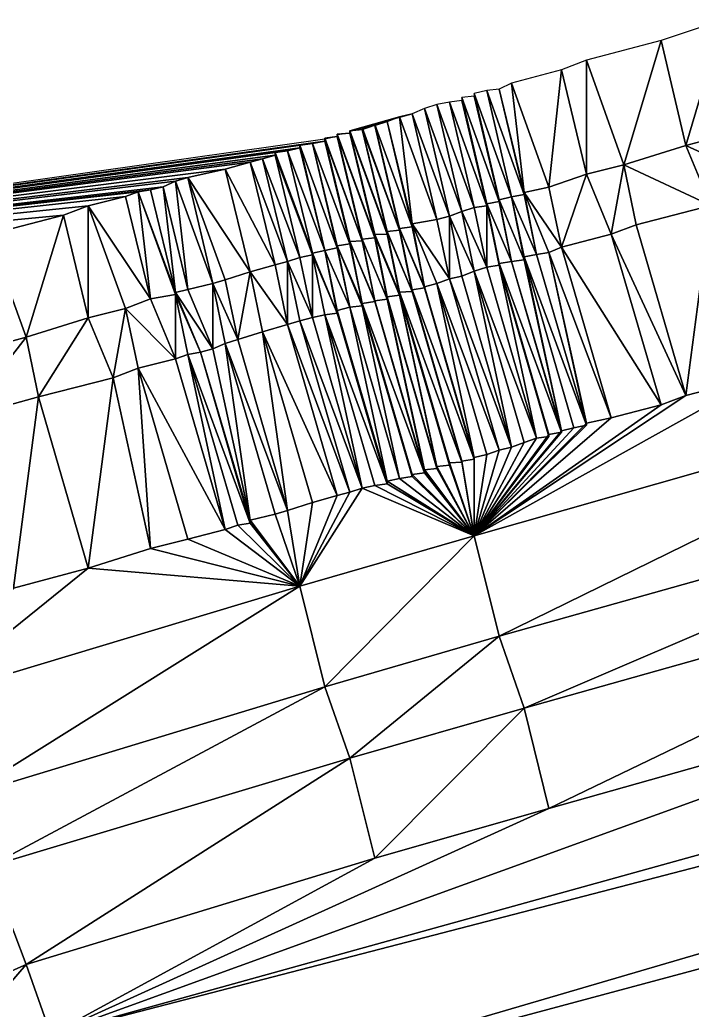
# Model space of a CAD drawing. Header units: inches. Extents: x -773 to -296, y 669 to 1001.
# Drawn here: x -615.5 to -561.5, y 863.7 to 943.2 of the extents above; entities that cross this region are included whole.
import ezdxf

# ---------------------------------------------------------------- set-up
doc = ezdxf.new("R2010")
doc.units = ezdxf.units.IN
doc.header["$MEASUREMENT"] = 0

msp = doc.modelspace()

# ---------------------------------------------------------------- linework, layer by layer
at = {"color": 72, "true_color": 0x52e210}
for points in [[(-562, 933.15625, 370), (-559, 943.25, 376.20703), (-564, 941.59375, 376.16901), (-562, 933.15625, 370)], [(-562, 933.15625, 370), (-556, 934.75, 370), (-559, 943.25, 376.20703), (-562, 933.15625, 370)], [(-567, 931.59375, 370), (-564, 941.59375, 376.16901), (-570, 940, 376.13501), (-567, 931.59375, 370)], [(-567, 931.59375, 370), (-562, 933.15625, 370), (-564, 941.59375, 376.16901), (-567, 931.59375, 370)], [(-570, 930.84375, 370), (-570, 940, 376.13501), (-572, 939.21875, 376.11804), (-570, 930.84375, 370)], [(-567, 931.59375, 370), (-570, 940, 376.13501), (-570, 930.84375, 370), (-567, 931.59375, 370)], [(-573, 929.8125, 370), (-572, 939.21875, 376.11804), (-576, 938.15625, 376.09698), (-573, 929.8125, 370)], [(-570, 930.84375, 370), (-572, 939.21875, 376.11804), (-573, 929.8125, 370), (-570, 930.84375, 370)], [(-575, 929.375, 370), (-576, 938.15625, 376.09698), (-577, 937.6875, 376.08704), (-575, 929.375, 370)], [(-573, 929.8125, 370), (-576, 938.15625, 376.09698), (-575, 929.375, 370), (-573, 929.8125, 370)], [(-579, 937.125, 376.078), (-580, 937, 376.07599), (-577, 928.65625, 370), (-579, 937.125, 376.078)], [(-578, 937.5625, 376.08496), (-579, 937.34375, 376.08099), (-576, 929.03125, 370), (-578, 937.5625, 376.08496)], [(-576, 929.03125, 370), (-579, 937.34375, 376.08099), (-577, 928.78125, 370), (-576, 929.03125, 370)], [(-579, 937.34375, 376.08099), (-579, 937.125, 376.078), (-577, 928.78125, 370), (-579, 937.34375, 376.08099)], [(-577, 928.78125, 370), (-579, 937.125, 376.078), (-577, 928.65625, 370), (-577, 928.78125, 370)], [(-577, 937.6875, 376.08704), (-578, 937.5625, 376.08496), (-575, 929.21875, 370), (-577, 937.6875, 376.08704)], [(-575, 929.21875, 370), (-578, 937.5625, 376.08496), (-576, 929.03125, 370), (-575, 929.21875, 370)], [(-575, 929.375, 370), (-577, 937.6875, 376.08704), (-575, 929.21875, 370), (-575, 929.375, 370)], [(-583, 936.125, 376.04504), (-580, 927.84375, 370), (-582, 936.4375, 376.06), (-583, 936.125, 376.04504)], [(-581, 936.625, 376.06702), (-582, 936.4375, 376.06), (-579, 928.1875, 370), (-581, 936.625, 376.06702)], [(-579, 928.1875, 370), (-582, 936.4375, 376.06), (-580, 927.84375, 370), (-579, 928.1875, 370)], [(-581, 936.625, 376.06702), (-578, 928.3125, 370), (-580, 936.78125, 376.07202), (-581, 936.625, 376.06702)], [(-579, 928.1875, 370), (-578, 928.3125, 370), (-581, 936.625, 376.06702), (-579, 928.1875, 370)], [(-577, 928.65625, 370), (-580, 937, 376.07599), (-578, 928.46875, 370), (-577, 928.65625, 370)], [(-580, 937, 376.07599), (-580, 936.78125, 376.07202), (-578, 928.46875, 370), (-580, 937, 376.07599)], [(-578, 928.46875, 370), (-580, 936.78125, 376.07202), (-578, 928.3125, 370), (-578, 928.46875, 370)], [(-589, 934.28125, 376), (-589, 934.34375, 376), (-584, 935.6875, 376.02698), (-589, 934.28125, 376)], [(-584, 935.6875, 376.02698), (-589, 934.34375, 376), (-585, 935.46875, 376.01801), (-584, 935.6875, 376.02698)], [(-585, 935.46875, 376.01801), (-582, 927.21875, 370), (-584, 935.6875, 376.02698), (-585, 935.46875, 376.01801)], [(-583, 936.125, 376.04504), (-584, 935.6875, 376.02698), (-581, 927.46875, 370), (-583, 936.125, 376.04504)], [(-581, 927.46875, 370), (-584, 935.6875, 376.02698), (-582, 927.21875, 370), (-581, 927.46875, 370)], [(-581, 927.46875, 370), (-580, 927.84375, 370), (-583, 936.125, 376.04504), (-581, 927.46875, 370)], [(-589, 934.34375, 376), (-588, 934.4375, 376), (-585, 935.46875, 376.01801), (-589, 934.34375, 376)], [(-586, 935.09375, 376.005), (-585, 935.46875, 376.01801), (-588, 934.59375, 376), (-586, 935.09375, 376.005)], [(-588, 934.59375, 376), (-585, 935.46875, 376.01801), (-588, 934.46875, 376), (-588, 934.59375, 376)], [(-588, 934.46875, 376), (-585, 935.46875, 376.01801), (-588, 934.4375, 376), (-588, 934.46875, 376)], [(-586, 935.09375, 376.005), (-588, 934.59375, 376), (-587, 934.75, 376), (-586, 935.09375, 376.005)], [(-587, 934.75, 376), (-588, 934.59375, 376), (-585, 926.34375, 370), (-587, 934.75, 376)], [(-587, 934.84375, 376.00098), (-584, 926.625, 370), (-586, 935.09375, 376.005), (-587, 934.84375, 376.00098)], [(-586, 935.09375, 376.005), (-587, 934.75, 376), (-587, 934.84375, 376.00098), (-586, 935.09375, 376.005)], [(-585, 926.5, 370), (-584, 926.625, 370), (-587, 934.84375, 376.00098), (-585, 926.5, 370)], [(-587, 934.84375, 376.00098), (-587, 934.75, 376), (-585, 926.5, 370), (-587, 934.84375, 376.00098)], [(-585, 926.5, 370), (-587, 934.75, 376), (-585, 926.34375, 370), (-585, 926.5, 370)], [(-584, 926.875, 370), (-585, 935.46875, 376.01801), (-586, 935.09375, 376.005), (-584, 926.875, 370)], [(-584, 926.875, 370), (-586, 935.09375, 376.005), (-584, 926.625, 370), (-584, 926.875, 370)], [(-584, 926.875, 370), (-582, 927.21875, 370), (-585, 935.46875, 376.01801), (-584, 926.875, 370)], [(-562, 933.15625, 370), (-555, 929.9375, 370), (-556, 934.75, 370), (-562, 933.15625, 370)], [(-589, 934.15625, 376), (-590, 934, 376), (-590, 934.0625, 376), (-589, 934.15625, 376)], [(-590, 934.0625, 376), (-587, 925.8125, 370), (-589, 934.15625, 376), (-590, 934.0625, 376)], [(-590, 934.0625, 376), (-590, 934, 376), (-587, 925.8125, 370), (-590, 934.0625, 376)], [(-590, 933.875, 376), (-588, 925.625, 370), (-590, 934, 376), (-590, 933.875, 376)], [(-587, 925.8125, 370), (-590, 934, 376), (-587, 925.75, 370), (-587, 925.8125, 370)], [(-588, 925.625, 370), (-587, 925.75, 370), (-590, 934, 376), (-588, 925.625, 370)], [(-586, 926.125, 370), (-588, 934.4375, 376), (-589, 934.34375, 376), (-586, 926.125, 370)], [(-586, 926.125, 370), (-589, 934.34375, 376), (-586, 926.03125, 370), (-586, 926.125, 370)], [(-586, 926.03125, 370), (-589, 934.34375, 376), (-589, 934.28125, 376), (-586, 926.03125, 370)], [(-586, 926.03125, 370), (-589, 934.28125, 376), (-589, 934.25, 376), (-586, 926.03125, 370)], [(-589, 934.25, 376), (-589, 934.28125, 376), (-589, 934.15625, 376), (-589, 934.25, 376)], [(-589, 934.25, 376), (-589, 934.15625, 376), (-587, 925.90625, 370), (-589, 934.25, 376)], [(-587, 926, 370), (-586, 926.03125, 370), (-589, 934.25, 376), (-587, 926, 370)], [(-587, 926, 370), (-589, 934.25, 376), (-587, 925.90625, 370), (-587, 926, 370)], [(-587, 925.90625, 370), (-589, 934.15625, 376), (-587, 925.8125, 370), (-587, 925.90625, 370)], [(-585, 926.34375, 370), (-588, 934.59375, 376), (-588, 934.46875, 376), (-585, 926.34375, 370)], [(-586, 926.25, 370), (-585, 926.34375, 370), (-588, 934.46875, 376), (-586, 926.25, 370)], [(-588, 934.4375, 376), (-586, 926.25, 370), (-588, 934.46875, 376), (-588, 934.4375, 376)], [(-586, 926.1875, 370), (-586, 926.25, 370), (-588, 934.4375, 376), (-586, 926.1875, 370)], [(-586, 926.1875, 370), (-588, 934.4375, 376), (-586, 926.125, 370), (-586, 926.1875, 370)], [(-591, 933.65625, 376), (-679, 921.1875, 375.90198), (-591, 933.5, 376), (-591, 933.65625, 376)], [(-592, 933.3125, 376), (-591, 933.5, 376), (-679, 921.1875, 375.90198), (-592, 933.3125, 376)], [(-592, 933.3125, 376), (-679, 921.1875, 375.90198), (-593, 933.1875, 376), (-592, 933.3125, 376)], [(-593, 933.1875, 376), (-679, 921.1875, 375.90198), (-593, 932.96875, 376), (-593, 933.1875, 376)], [(-353, 929.1875, 330), (-353, 933.875, 340), (-613, 861.75, 340), (-353, 929.1875, 330)], [(-353, 933.875, 340), (-528, 892.59375, 340), (-613, 861.75, 340), (-353, 933.875, 340)], [(-593, 933.1875, 376), (-590, 924.9375, 370), (-592, 933.3125, 376), (-593, 933.1875, 376)], [(-591, 924.71875, 370), (-590, 924.9375, 370), (-593, 933.1875, 376), (-591, 924.71875, 370)], [(-591, 924.71875, 370), (-593, 933.1875, 376), (-593, 932.96875, 376), (-591, 924.71875, 370)], [(-589, 925.25, 370), (-591, 933.5, 376), (-592, 933.3125, 376), (-589, 925.25, 370)], [(-592, 933.3125, 376), (-590, 925.09375, 370), (-589, 925.25, 370), (-592, 933.3125, 376)], [(-590, 924.9375, 370), (-590, 925.09375, 370), (-592, 933.3125, 376), (-590, 924.9375, 370)], [(-591, 933.65625, 376), (-591, 933.75, 376), (-590, 933.875, 376), (-591, 933.65625, 376)], [(-590, 933.875, 376), (-591, 933.75, 376), (-588, 925.5, 370), (-590, 933.875, 376)], [(-591, 933.65625, 376), (-588, 925.5, 370), (-591, 933.75, 376), (-591, 933.65625, 376)], [(-591, 933.5, 376), (-589, 925.25, 370), (-591, 933.65625, 376), (-591, 933.5, 376)], [(-591, 933.65625, 376), (-589, 925.25, 370), (-589, 925.4375, 370), (-591, 933.65625, 376)], [(-591, 933.65625, 376), (-589, 925.4375, 370), (-588, 925.5, 370), (-591, 933.65625, 376)], [(-588, 925.5, 370), (-588, 925.625, 370), (-590, 933.875, 376), (-588, 925.5, 370)], [(-560, 928.34375, 370), (-562, 933.15625, 370), (-567, 931.59375, 370), (-560, 928.34375, 370)], [(-562, 933.15625, 370), (-560, 928.34375, 370), (-555, 929.9375, 370), (-562, 933.15625, 370)], [(-593, 932.96875, 376), (-679, 921.1875, 375.90198), (-594, 932.71875, 376), (-593, 932.96875, 376)], [(-594, 932.71875, 376), (-679, 921.1875, 375.90198), (-595, 932.59375, 376), (-594, 932.71875, 376)], [(-595, 932.375, 376), (-595, 932.59375, 376), (-679, 921.1875, 375.90198), (-595, 932.375, 376)], [(-679, 921.1875, 375.90198), (-596, 932.09375, 376), (-595, 932.375, 376), (-679, 921.1875, 375.90198)], [(-596, 932.09375, 376), (-593, 924.15625, 370), (-595, 932.375, 376), (-596, 932.09375, 376)], [(-594, 932.71875, 376), (-595, 932.59375, 376), (-592, 924.5, 370), (-594, 932.71875, 376)], [(-592, 924.5, 370), (-595, 932.59375, 376), (-592, 924.375, 370), (-592, 924.5, 370)], [(-592, 924.375, 370), (-595, 932.59375, 376), (-595, 932.375, 376), (-592, 924.375, 370)], [(-595, 932.375, 376), (-593, 924.15625, 370), (-592, 924.375, 370), (-595, 932.375, 376)], [(-593, 932.96875, 376), (-594, 932.71875, 376), (-591, 924.71875, 370), (-593, 932.96875, 376)], [(-591, 924.71875, 370), (-594, 932.71875, 376), (-592, 924.5, 370), (-591, 924.71875, 370)], [(-679, 921.1875, 375.90198), (-597, 931.8125, 376), (-596, 932.09375, 376), (-679, 921.1875, 375.90198)], [(-599, 931.25, 376), (-597, 931.8125, 376), (-679, 921.1875, 375.90198), (-599, 931.25, 376)], [(-599, 931.25, 376), (-595, 923.5625, 370), (-597, 931.8125, 376), (-599, 931.25, 376)], [(-597, 931.8125, 376), (-594, 923.84375, 370), (-596, 932.09375, 376), (-597, 931.8125, 376)], [(-597, 931.8125, 376), (-595, 923.5625, 370), (-594, 923.84375, 370), (-597, 931.8125, 376)], [(-596, 932.09375, 376), (-594, 923.84375, 370), (-593, 924.15625, 370), (-596, 932.09375, 376)], [(-570, 930.84375, 370), (-568, 926.03125, 370), (-567, 931.59375, 370), (-570, 930.84375, 370)], [(-566, 926.78125, 370), (-567, 931.59375, 370), (-568, 926.03125, 370), (-566, 926.78125, 370)], [(-560, 928.34375, 370), (-567, 931.59375, 370), (-566, 926.78125, 370), (-560, 928.34375, 370)], [(-602, 930.59375, 376), (-599, 931.25, 376), (-679, 921.1875, 375.90198), (-602, 930.59375, 376)], [(-597, 923, 370), (-599, 931.25, 376), (-602, 930.59375, 376), (-597, 923, 370)], [(-597, 923, 370), (-595, 923.5625, 370), (-599, 931.25, 376), (-597, 923, 370)], [(-573, 929.8125, 370), (-572, 925, 370), (-570, 930.84375, 370), (-573, 929.8125, 370)], [(-572, 925, 370), (-568, 926.03125, 370), (-570, 930.84375, 370), (-572, 925, 370)], [(-602, 930.59375, 376), (-679, 921.1875, 375.90198), (-603, 930.28125, 376), (-602, 930.59375, 376)], [(-603, 930.28125, 376), (-679, 921.1875, 375.90198), (-604, 929.84375, 376), (-603, 930.28125, 376)], [(-603, 930.28125, 376), (-604, 929.84375, 376), (-602, 921.59375, 370), (-603, 930.28125, 376)], [(-600, 922.0625, 370), (-602, 930.59375, 376), (-603, 930.28125, 376), (-600, 922.0625, 370)], [(-602, 921.59375, 370), (-600, 922.0625, 370), (-603, 930.28125, 376), (-602, 921.59375, 370)], [(-599, 922.375, 370), (-597, 923, 370), (-602, 930.59375, 376), (-599, 922.375, 370)], [(-599, 922.375, 370), (-602, 930.59375, 376), (-600, 922.0625, 370), (-599, 922.375, 370)], [(-604, 929.84375, 376), (-679, 921.1875, 375.90198), (-605, 929.59375, 376), (-604, 929.84375, 376)], [(-605, 929.59375, 376), (-679, 921.1875, 375.90198), (-606, 929.4375, 376), (-605, 929.59375, 376)], [(-607, 929.0625, 376), (-606, 929.4375, 376), (-679, 921.1875, 375.90198), (-607, 929.0625, 376)], [(-610, 853.84375, 330), (-353, 929.1875, 330), (-613, 861.75, 340), (-610, 853.84375, 330)], [(-610, 853.84375, 330), (-352, 923.09375, 330), (-353, 929.1875, 330), (-610, 853.84375, 330)], [(-605, 920.84375, 370), (-606, 929.4375, 376), (-607, 929.0625, 376), (-605, 920.84375, 370)], [(-605, 929.59375, 376), (-606, 929.4375, 376), (-603, 921.34375, 370), (-605, 929.59375, 376)], [(-603, 921.34375, 370), (-606, 929.4375, 376), (-603, 921.1875, 370), (-603, 921.34375, 370)], [(-603, 921.1875, 370), (-606, 929.4375, 376), (-605, 920.84375, 370), (-603, 921.1875, 370)], [(-605, 929.59375, 376), (-603, 921.34375, 370), (-604, 929.84375, 376), (-605, 929.59375, 376)], [(-602, 921.59375, 370), (-604, 929.84375, 376), (-603, 921.34375, 370), (-602, 921.59375, 370)], [(-575, 929.21875, 370), (-576, 929.03125, 370), (-574, 924.40625, 370), (-575, 929.21875, 370)], [(-575, 929.375, 370), (-572, 925, 370), (-573, 929.8125, 370), (-575, 929.375, 370)], [(-574, 924.40625, 370), (-573, 924.5625, 370), (-575, 929.375, 370), (-574, 924.40625, 370)], [(-574, 924.40625, 370), (-575, 929.375, 370), (-575, 929.21875, 370), (-574, 924.40625, 370)], [(-575, 929.375, 370), (-573, 924.5625, 370), (-572, 925, 370), (-575, 929.375, 370)], [(-610, 928.3125, 376), (-607, 929.0625, 376), (-679, 921.1875, 375.90198), (-610, 928.3125, 376)], [(-610, 928.3125, 376), (-679, 921.1875, 375.90198), (-612, 927.5625, 376), (-610, 928.3125, 376)], [(-610, 928.3125, 376), (-612, 927.5625, 376), (-610, 919.3125, 370), (-610, 928.3125, 376)], [(-605, 920.84375, 370), (-607, 929.0625, 376), (-610, 928.3125, 376), (-605, 920.84375, 370)], [(-605, 920.84375, 370), (-610, 928.3125, 376), (-607, 920.0625, 370), (-605, 920.84375, 370)], [(-607, 920.0625, 370), (-610, 928.3125, 376), (-610, 919.3125, 370), (-607, 920.0625, 370)], [(-579, 928.1875, 370), (-578, 923.375, 370), (-578, 928.3125, 370), (-579, 928.1875, 370)], [(-577, 928.65625, 370), (-578, 928.46875, 370), (-576, 923.84375, 370), (-577, 928.65625, 370)], [(-578, 928.3125, 370), (-577, 923.53125, 370), (-578, 928.46875, 370), (-578, 928.3125, 370)], [(-576, 923.84375, 370), (-578, 928.46875, 370), (-577, 923.6875, 370), (-576, 923.84375, 370)], [(-577, 923.53125, 370), (-577, 923.6875, 370), (-578, 928.46875, 370), (-577, 923.53125, 370)], [(-578, 923.375, 370), (-577, 923.53125, 370), (-578, 928.3125, 370), (-578, 923.375, 370)], [(-576, 929.03125, 370), (-577, 928.78125, 370), (-575, 923.96875, 370), (-576, 929.03125, 370)], [(-575, 923.96875, 370), (-577, 928.78125, 370), (-576, 923.84375, 370), (-575, 923.96875, 370)], [(-577, 928.65625, 370), (-576, 923.84375, 370), (-577, 928.78125, 370), (-577, 928.65625, 370)], [(-574, 924.40625, 370), (-576, 929.03125, 370), (-575, 924.21875, 370), (-574, 924.40625, 370)], [(-576, 929.03125, 370), (-575, 923.96875, 370), (-575, 924.21875, 370), (-576, 929.03125, 370)], [(-566, 926.78125, 370), (-562, 913.0625, 360), (-560, 928.34375, 370), (-566, 926.78125, 370)], [(-556, 914.625, 360), (-560, 928.34375, 370), (-562, 913.0625, 360), (-556, 914.625, 360)], [(-612, 927.5625, 376), (-679, 921.1875, 375.90198), (-618, 926, 376), (-612, 927.5625, 376)], [(-612, 927.5625, 376), (-618, 926, 376), (-615, 917.75, 370), (-612, 927.5625, 376)], [(-610, 919.3125, 370), (-612, 927.5625, 376), (-615, 917.75, 370), (-610, 919.3125, 370)], [(-581, 927.46875, 370), (-579, 923.0625, 370), (-580, 927.84375, 370), (-581, 927.46875, 370)], [(-580, 927.84375, 370), (-578, 923.375, 370), (-579, 928.1875, 370), (-580, 927.84375, 370)], [(-580, 927.84375, 370), (-579, 923.0625, 370), (-578, 923.375, 370), (-580, 927.84375, 370)], [(-584, 926.875, 370), (-581, 922.4375, 370), (-582, 927.21875, 370), (-584, 926.875, 370)], [(-582, 922.0625, 370), (-581, 922.4375, 370), (-584, 926.875, 370), (-582, 922.0625, 370)], [(-582, 922.0625, 370), (-584, 926.875, 370), (-583, 921.8125, 370), (-582, 922.0625, 370)], [(-583, 921.8125, 370), (-584, 926.875, 370), (-584, 926.625, 370), (-583, 921.8125, 370)], [(-581, 927.46875, 370), (-582, 927.21875, 370), (-581, 922.4375, 370), (-581, 927.46875, 370)], [(-581, 922.4375, 370), (-580, 922.65625, 370), (-581, 927.46875, 370), (-581, 922.4375, 370)], [(-581, 927.46875, 370), (-580, 922.65625, 370), (-579, 923.0625, 370), (-581, 927.46875, 370)], [(-566, 926.78125, 370), (-568, 926.03125, 370), (-562, 913.0625, 360), (-566, 926.78125, 370)], [(-615, 917.75, 370), (-618, 926, 376), (-621, 916.09375, 370), (-615, 917.75, 370)], [(-585, 921.25, 370), (-586, 926.03125, 370), (-587, 926, 370), (-585, 921.25, 370)], [(-585, 921.25, 370), (-587, 926, 370), (-585, 921.1875, 370), (-585, 921.25, 370)], [(-585, 921.1875, 370), (-587, 926, 370), (-585, 921.125, 370), (-585, 921.1875, 370)], [(-587, 926, 370), (-587, 925.90625, 370), (-585, 921.125, 370), (-587, 926, 370)], [(-584, 921.4375, 370), (-585, 926.34375, 370), (-586, 926.25, 370), (-584, 921.4375, 370)], [(-586, 926.25, 370), (-586, 926.1875, 370), (-584, 921.4375, 370), (-586, 926.25, 370)], [(-584, 921.4375, 370), (-586, 926.1875, 370), (-585, 921.375, 370), (-584, 921.4375, 370)], [(-585, 921.375, 370), (-586, 926.1875, 370), (-585, 921.3125, 370), (-585, 921.375, 370)], [(-585, 921.3125, 370), (-586, 926.1875, 370), (-586, 926.125, 370), (-585, 921.3125, 370)], [(-585, 921.3125, 370), (-586, 926.125, 370), (-585, 921.25, 370), (-585, 921.3125, 370)], [(-585, 921.25, 370), (-586, 926.125, 370), (-586, 926.03125, 370), (-585, 921.25, 370)], [(-583, 921.8125, 370), (-584, 926.625, 370), (-585, 926.5, 370), (-583, 921.8125, 370)], [(-583, 921.8125, 370), (-585, 926.5, 370), (-583, 921.71875, 370), (-583, 921.8125, 370)], [(-583, 921.71875, 370), (-585, 926.5, 370), (-584, 921.5625, 370), (-583, 921.71875, 370)], [(-585, 926.5, 370), (-585, 926.34375, 370), (-584, 921.5625, 370), (-585, 926.5, 370)], [(-584, 921.5625, 370), (-585, 926.34375, 370), (-584, 921.4375, 370), (-584, 921.5625, 370)], [(-564, 912.3125, 360), (-568, 926.03125, 370), (-572, 925, 370), (-564, 912.3125, 360)], [(-562, 913.0625, 360), (-568, 926.03125, 370), (-564, 912.3125, 360), (-562, 913.0625, 360)], [(-589, 925.25, 370), (-590, 925.09375, 370), (-588, 920.46875, 370), (-589, 925.25, 370)], [(-588, 925.5, 370), (-589, 925.4375, 370), (-587, 920.6875, 370), (-588, 925.5, 370)], [(-589, 925.25, 370), (-588, 920.46875, 370), (-589, 925.4375, 370), (-589, 925.25, 370)], [(-589, 925.4375, 370), (-588, 920.46875, 370), (-587, 920.625, 370), (-589, 925.4375, 370)], [(-589, 925.4375, 370), (-587, 920.625, 370), (-587, 920.6875, 370), (-589, 925.4375, 370)], [(-586, 920.8125, 370), (-587, 925.75, 370), (-588, 925.625, 370), (-586, 920.8125, 370)], [(-587, 920.6875, 370), (-586, 920.8125, 370), (-588, 925.625, 370), (-587, 920.6875, 370)], [(-587, 920.6875, 370), (-588, 925.625, 370), (-588, 925.5, 370), (-587, 920.6875, 370)], [(-587, 925.90625, 370), (-587, 925.8125, 370), (-586, 921, 370), (-587, 925.90625, 370)], [(-585, 921.125, 370), (-587, 925.90625, 370), (-586, 921, 370), (-585, 921.125, 370)], [(-586, 921, 370), (-587, 925.8125, 370), (-587, 925.75, 370), (-586, 921, 370)], [(-586, 921, 370), (-587, 925.75, 370), (-586, 920.9375, 370), (-586, 921, 370)], [(-586, 920.9375, 370), (-587, 925.75, 370), (-586, 920.8125, 370), (-586, 920.9375, 370)], [(-592, 924.375, 370), (-593, 924.15625, 370), (-592, 919.34375, 370), (-592, 924.375, 370)], [(-591, 924.71875, 370), (-592, 924.5, 370), (-590, 919.6875, 370), (-591, 924.71875, 370)], [(-590, 919.6875, 370), (-592, 924.5, 370), (-592, 924.375, 370), (-590, 919.6875, 370)], [(-590, 919.6875, 370), (-592, 924.375, 370), (-591, 919.5625, 370), (-590, 919.6875, 370)], [(-591, 919.5625, 370), (-592, 924.375, 370), (-592, 919.34375, 370), (-591, 919.5625, 370)], [(-589, 920.15625, 370), (-590, 924.9375, 370), (-591, 924.71875, 370), (-589, 920.15625, 370)], [(-589, 920.15625, 370), (-591, 924.71875, 370), (-590, 919.90625, 370), (-589, 920.15625, 370)], [(-590, 919.90625, 370), (-591, 924.71875, 370), (-590, 919.6875, 370), (-590, 919.90625, 370)], [(-588, 920.46875, 370), (-590, 925.09375, 370), (-588, 920.28125, 370), (-588, 920.46875, 370)], [(-588, 920.28125, 370), (-590, 925.09375, 370), (-589, 920.15625, 370), (-588, 920.28125, 370)], [(-590, 925.09375, 370), (-590, 924.9375, 370), (-589, 920.15625, 370), (-590, 925.09375, 370)], [(-574, 924.40625, 370), (-575, 924.21875, 370), (-570, 910.6875, 360), (-574, 924.40625, 370)], [(-570, 910.6875, 360), (-573, 924.5625, 370), (-574, 924.40625, 370), (-570, 910.6875, 360)], [(-572, 925, 370), (-573, 924.5625, 370), (-568, 911.28125, 360), (-572, 925, 370)], [(-570, 910.84375, 360), (-568, 911.28125, 360), (-573, 924.5625, 370), (-570, 910.84375, 360)], [(-573, 924.5625, 370), (-570, 910.6875, 360), (-570, 910.84375, 360), (-573, 924.5625, 370)], [(-572, 925, 370), (-568, 911.28125, 360), (-564, 912.3125, 360), (-572, 925, 370)], [(-594, 918.78125, 370), (-595, 923.5625, 370), (-597, 923, 370), (-594, 918.78125, 370)], [(-594, 918.78125, 370), (-594, 923.84375, 370), (-595, 923.5625, 370), (-594, 918.78125, 370)], [(-592, 919.34375, 370), (-593, 924.15625, 370), (-594, 923.84375, 370), (-592, 919.34375, 370)], [(-593, 919.0625, 370), (-592, 919.34375, 370), (-594, 923.84375, 370), (-593, 919.0625, 370)], [(-593, 919.0625, 370), (-594, 923.84375, 370), (-594, 918.78125, 370), (-593, 919.0625, 370)], [(-576, 923.84375, 370), (-577, 923.6875, 370), (-572, 910.125, 360), (-576, 923.84375, 370)], [(-572, 910.125, 360), (-577, 923.6875, 370), (-573, 909.9375, 360), (-572, 910.125, 360)], [(-577, 923.53125, 370), (-573, 909.78125, 360), (-577, 923.6875, 370), (-577, 923.53125, 370)], [(-577, 923.6875, 370), (-573, 909.78125, 360), (-573, 909.9375, 360), (-577, 923.6875, 370)], [(-575, 923.96875, 370), (-576, 923.84375, 370), (-572, 910.25, 360), (-575, 923.96875, 370)], [(-572, 910.25, 360), (-576, 923.84375, 370), (-572, 910.125, 360), (-572, 910.25, 360)], [(-570, 910.6875, 360), (-575, 924.21875, 370), (-571, 910.46875, 360), (-570, 910.6875, 360)], [(-572, 910.25, 360), (-571, 910.46875, 360), (-575, 924.21875, 370), (-572, 910.25, 360)], [(-575, 923.96875, 370), (-572, 910.25, 360), (-575, 924.21875, 370), (-575, 923.96875, 370)], [(-609, 848.03125, 330), (-352, 923.09375, 330), (-610, 853.84375, 330), (-609, 848.03125, 330)], [(-609, 848.03125, 330), (-507, 870.46875, 320), (-352, 923.09375, 330), (-609, 848.03125, 330)], [(-598, 917.5625, 370), (-597, 923, 370), (-599, 922.375, 370), (-598, 917.5625, 370)], [(-596, 918.1875, 370), (-597, 923, 370), (-598, 917.5625, 370), (-596, 918.1875, 370)], [(-594, 918.78125, 370), (-597, 923, 370), (-596, 918.1875, 370), (-594, 918.78125, 370)], [(-580, 922.65625, 370), (-576, 908.9375, 360), (-579, 923.0625, 370), (-580, 922.65625, 370)], [(-579, 923.0625, 370), (-574, 909.65625, 360), (-578, 923.375, 370), (-579, 923.0625, 370)], [(-576, 908.9375, 360), (-575, 909.3125, 360), (-579, 923.0625, 370), (-576, 908.9375, 360)], [(-579, 923.0625, 370), (-575, 909.3125, 360), (-574, 909.65625, 360), (-579, 923.0625, 370)], [(-578, 923.375, 370), (-574, 909.65625, 360), (-577, 923.53125, 370), (-578, 923.375, 370)], [(-574, 909.65625, 360), (-573, 909.78125, 360), (-577, 923.53125, 370), (-574, 909.65625, 360)], [(-600, 916.8125, 370), (-600, 922.0625, 370), (-602, 921.59375, 370), (-600, 916.8125, 370)], [(-599, 922.375, 370), (-600, 922.0625, 370), (-598, 917.5625, 370), (-599, 922.375, 370)], [(-600, 916.8125, 370), (-599, 917.25, 370), (-600, 922.0625, 370), (-600, 916.8125, 370)], [(-598, 917.5625, 370), (-600, 922.0625, 370), (-599, 917.25, 370), (-598, 917.5625, 370)], [(-579, 908.09375, 360), (-582, 922.0625, 370), (-583, 921.8125, 370), (-579, 908.09375, 360)], [(-582, 922.0625, 370), (-577, 908.6875, 360), (-581, 922.4375, 370), (-582, 922.0625, 370)], [(-578, 908.34375, 360), (-582, 922.0625, 370), (-579, 908.09375, 360), (-578, 908.34375, 360)], [(-578, 908.34375, 360), (-577, 908.6875, 360), (-582, 922.0625, 370), (-578, 908.34375, 360)], [(-581, 922.4375, 370), (-576, 908.9375, 360), (-580, 922.65625, 370), (-581, 922.4375, 370)], [(-577, 908.6875, 360), (-576, 908.9375, 360), (-581, 922.4375, 370), (-577, 908.6875, 360)], [(-603, 921.1875, 370), (-605, 920.84375, 370), (-603, 916.03125, 370), (-603, 921.1875, 370)], [(-602, 921.59375, 370), (-603, 921.34375, 370), (-600, 916.8125, 370), (-602, 921.59375, 370)], [(-600, 916.8125, 370), (-603, 921.34375, 370), (-601, 916.5625, 370), (-600, 916.8125, 370)], [(-603, 921.34375, 370), (-603, 921.1875, 370), (-601, 916.5625, 370), (-603, 921.34375, 370)], [(-601, 916.5625, 370), (-603, 921.1875, 370), (-602, 916.375, 370), (-601, 916.5625, 370)], [(-602, 916.375, 370), (-603, 921.1875, 370), (-603, 916.03125, 370), (-602, 916.375, 370)], [(-584, 921.4375, 370), (-585, 921.375, 370), (-580, 907.71875, 360), (-584, 921.4375, 370)], [(-581, 907.65625, 360), (-580, 907.71875, 360), (-585, 921.375, 370), (-581, 907.65625, 360)], [(-581, 907.65625, 360), (-585, 921.375, 370), (-581, 907.5625, 360), (-581, 907.65625, 360)], [(-581, 907.5625, 360), (-585, 921.375, 370), (-585, 921.3125, 370), (-581, 907.5625, 360)], [(-581, 907.5625, 360), (-585, 921.3125, 370), (-581, 907.5, 360), (-581, 907.5625, 360)], [(-581, 907.5, 360), (-585, 921.3125, 370), (-585, 921.25, 370), (-581, 907.5, 360)], [(-581, 907.5, 360), (-585, 921.25, 370), (-585, 921.1875, 370), (-581, 907.5, 360)], [(-585, 921.125, 370), (-582, 907.375, 360), (-585, 921.1875, 370), (-585, 921.125, 370)], [(-582, 907.375, 360), (-581, 907.46875, 360), (-585, 921.1875, 370), (-582, 907.375, 360)], [(-581, 907.46875, 360), (-581, 907.5, 360), (-585, 921.1875, 370), (-581, 907.46875, 360)], [(-583, 921.71875, 370), (-584, 921.5625, 370), (-579, 907.96875, 360), (-583, 921.71875, 370)], [(-579, 907.96875, 360), (-584, 921.5625, 370), (-580, 907.8125, 360), (-579, 907.96875, 360)], [(-580, 907.8125, 360), (-584, 921.5625, 370), (-580, 907.71875, 360), (-580, 907.8125, 360)], [(-580, 907.71875, 360), (-584, 921.5625, 370), (-584, 921.4375, 370), (-580, 907.71875, 360)], [(-583, 921.8125, 370), (-583, 921.71875, 370), (-579, 908.09375, 360), (-583, 921.8125, 370)], [(-579, 908.09375, 360), (-583, 921.71875, 370), (-579, 907.96875, 360), (-579, 908.09375, 360)], [(-603, 916.03125, 370), (-605, 920.84375, 370), (-607, 920.0625, 370), (-603, 916.03125, 370)], [(-583, 906.875, 360), (-587, 920.625, 370), (-588, 920.46875, 370), (-583, 906.875, 360)], [(-584, 906.71875, 360), (-583, 906.875, 360), (-588, 920.46875, 370), (-584, 906.71875, 360)], [(-588, 920.46875, 370), (-588, 920.28125, 370), (-584, 906.71875, 360), (-588, 920.46875, 370)], [(-583, 906.96875, 360), (-586, 920.8125, 370), (-587, 920.6875, 370), (-583, 906.96875, 360)], [(-587, 920.6875, 370), (-587, 920.625, 370), (-583, 906.96875, 360), (-587, 920.6875, 370)], [(-583, 906.96875, 360), (-587, 920.625, 370), (-583, 906.875, 360), (-583, 906.96875, 360)], [(-585, 921.125, 370), (-586, 921, 370), (-582, 907.28125, 360), (-585, 921.125, 370)], [(-586, 921, 370), (-586, 920.9375, 370), (-582, 907.28125, 360), (-586, 921, 370)], [(-586, 920.9375, 370), (-586, 920.8125, 370), (-583, 907.09375, 360), (-586, 920.9375, 370)], [(-582, 907.28125, 360), (-586, 920.9375, 370), (-582, 907.21875, 360), (-582, 907.28125, 360)], [(-586, 920.9375, 370), (-583, 907.09375, 360), (-582, 907.21875, 360), (-586, 920.9375, 370)], [(-583, 907.09375, 360), (-586, 920.8125, 370), (-583, 906.96875, 360), (-583, 907.09375, 360)], [(-582, 907.28125, 360), (-582, 907.375, 360), (-585, 921.125, 370), (-582, 907.28125, 360)], [(-607, 920.0625, 370), (-610, 919.3125, 370), (-608, 914.5, 370), (-607, 920.0625, 370)], [(-606, 915.28125, 370), (-607, 920.0625, 370), (-608, 914.5, 370), (-606, 915.28125, 370)], [(-603, 916.03125, 370), (-607, 920.0625, 370), (-606, 915.28125, 370), (-603, 916.03125, 370)], [(-588, 905.625, 360), (-591, 919.5625, 370), (-592, 919.34375, 370), (-588, 905.625, 360)], [(-590, 919.6875, 370), (-591, 919.5625, 370), (-586, 905.96875, 360), (-590, 919.6875, 370)], [(-587, 905.84375, 360), (-586, 905.96875, 360), (-591, 919.5625, 370), (-587, 905.84375, 360)], [(-587, 905.84375, 360), (-591, 919.5625, 370), (-588, 905.625, 360), (-587, 905.84375, 360)], [(-586, 906.1875, 360), (-589, 920.15625, 370), (-590, 919.90625, 370), (-586, 906.1875, 360)], [(-586, 906.1875, 360), (-590, 919.90625, 370), (-586, 905.96875, 360), (-586, 906.1875, 360)], [(-586, 905.96875, 360), (-590, 919.90625, 370), (-590, 919.6875, 370), (-586, 905.96875, 360)], [(-588, 920.28125, 370), (-589, 920.15625, 370), (-585, 906.40625, 360), (-588, 920.28125, 370)], [(-585, 906.40625, 360), (-589, 920.15625, 370), (-586, 906.1875, 360), (-585, 906.40625, 360)], [(-584, 906.71875, 360), (-588, 920.28125, 370), (-584, 906.5625, 360), (-584, 906.71875, 360)], [(-584, 906.5625, 360), (-588, 920.28125, 370), (-585, 906.40625, 360), (-584, 906.5625, 360)], [(-610, 919.3125, 370), (-615, 917.75, 370), (-614, 912.96875, 370), (-610, 919.3125, 370)], [(-608, 914.5, 370), (-610, 919.3125, 370), (-614, 912.96875, 370), (-608, 914.5, 370)], [(-590, 905.03125, 360), (-594, 918.78125, 370), (-596, 918.1875, 370), (-590, 905.03125, 360)], [(-589, 905.3125, 360), (-593, 919.0625, 370), (-594, 918.78125, 370), (-589, 905.3125, 360)], [(-589, 905.3125, 360), (-594, 918.78125, 370), (-590, 905.03125, 360), (-589, 905.3125, 360)], [(-588, 905.625, 360), (-592, 919.34375, 370), (-593, 919.0625, 370), (-588, 905.625, 360)], [(-588, 905.625, 360), (-593, 919.0625, 370), (-589, 905.3125, 360), (-588, 905.625, 360)], [(-596, 918.1875, 370), (-598, 917.5625, 370), (-594, 903.84375, 360), (-596, 918.1875, 370)], [(-590, 905.03125, 360), (-596, 918.1875, 370), (-592, 904.46875, 360), (-590, 905.03125, 360)], [(-592, 904.46875, 360), (-596, 918.1875, 370), (-594, 903.84375, 360), (-592, 904.46875, 360)], [(-615, 917.75, 370), (-621, 916.09375, 370), (-620, 911.3125, 370), (-615, 917.75, 370)], [(-614, 912.96875, 370), (-615, 917.75, 370), (-620, 911.3125, 370), (-614, 912.96875, 370)], [(-597, 903.0625, 360), (-599, 917.25, 370), (-600, 916.8125, 370), (-597, 903.0625, 360)], [(-594, 903.84375, 360), (-598, 917.5625, 370), (-599, 917.25, 370), (-594, 903.84375, 360)], [(-597, 903.0625, 360), (-595, 903.53125, 360), (-599, 917.25, 370), (-597, 903.0625, 360)], [(-594, 903.84375, 360), (-599, 917.25, 370), (-595, 903.53125, 360), (-594, 903.84375, 360)], [(-601, 916.5625, 370), (-602, 916.375, 370), (-597, 902.8125, 360), (-601, 916.5625, 370)], [(-600, 916.8125, 370), (-601, 916.5625, 370), (-597, 903.0625, 360), (-600, 916.8125, 370)], [(-597, 903.0625, 360), (-601, 916.5625, 370), (-597, 902.8125, 360), (-597, 903.0625, 360)], [(-599, 902.3125, 360), (-603, 916.03125, 370), (-606, 915.28125, 370), (-599, 902.3125, 360)], [(-599, 902.3125, 360), (-602, 916.375, 370), (-603, 916.03125, 370), (-599, 902.3125, 360)], [(-597, 902.8125, 360), (-602, 916.375, 370), (-598, 902.65625, 360), (-597, 902.8125, 360)], [(-598, 902.65625, 360), (-602, 916.375, 370), (-599, 902.3125, 360), (-598, 902.65625, 360)], [(-606, 915.28125, 370), (-608, 914.5, 370), (-605, 900.78125, 360), (-606, 915.28125, 370)], [(-602, 901.53125, 360), (-599, 902.3125, 360), (-606, 915.28125, 370), (-602, 901.53125, 360)], [(-602, 901.53125, 360), (-606, 915.28125, 370), (-605, 900.78125, 360), (-602, 901.53125, 360)], [(-608, 914.5, 370), (-614, 912.96875, 370), (-610, 899.21875, 360), (-608, 914.5, 370)], [(-605, 900.78125, 360), (-608, 914.5, 370), (-610, 899.21875, 360), (-605, 900.78125, 360)], [(-556, 914.625, 360), (-562, 913.0625, 360), (-579, 901.8125, 360), (-556, 914.625, 360)], [(-535, 914.34375, 360), (-556, 914.625, 360), (-579, 901.8125, 360), (-535, 914.34375, 360)], [(-535, 914.34375, 360), (-579, 901.8125, 360), (-577, 893.75, 350), (-535, 914.34375, 360)], [(-535, 914.34375, 360), (-577, 893.75, 350), (-532, 906.375, 350), (-535, 914.34375, 360)], [(-614, 912.96875, 370), (-620, 911.3125, 370), (-616, 897.59375, 360), (-614, 912.96875, 370)], [(-610, 899.21875, 360), (-614, 912.96875, 370), (-616, 897.59375, 360), (-610, 899.21875, 360)], [(-562, 913.0625, 360), (-564, 912.3125, 360), (-579, 901.8125, 360), (-562, 913.0625, 360)], [(-579, 901.8125, 360), (-564, 912.3125, 360), (-568, 911.28125, 360), (-579, 901.8125, 360)], [(-579, 901.8125, 360), (-568, 911.28125, 360), (-570, 910.84375, 360), (-579, 901.8125, 360)], [(-570, 910.84375, 360), (-570, 910.6875, 360), (-579, 901.8125, 360), (-570, 910.84375, 360)], [(-570, 910.6875, 360), (-571, 910.46875, 360), (-579, 901.8125, 360), (-570, 910.6875, 360)], [(-579, 901.8125, 360), (-571, 910.46875, 360), (-572, 910.25, 360), (-579, 901.8125, 360)], [(-572, 910.125, 360), (-579, 901.8125, 360), (-572, 910.25, 360), (-572, 910.125, 360)], [(-572, 910.125, 360), (-573, 909.9375, 360), (-579, 901.8125, 360), (-572, 910.125, 360)], [(-573, 909.78125, 360), (-579, 901.8125, 360), (-573, 909.9375, 360), (-573, 909.78125, 360)], [(-574, 909.65625, 360), (-579, 901.8125, 360), (-573, 909.78125, 360), (-574, 909.65625, 360)], [(-575, 909.3125, 360), (-579, 901.8125, 360), (-574, 909.65625, 360), (-575, 909.3125, 360)], [(-576, 908.9375, 360), (-579, 901.8125, 360), (-575, 909.3125, 360), (-576, 908.9375, 360)], [(-577, 908.6875, 360), (-579, 901.8125, 360), (-576, 908.9375, 360), (-577, 908.6875, 360)], [(-578, 908.34375, 360), (-579, 901.8125, 360), (-577, 908.6875, 360), (-578, 908.34375, 360)], [(-579, 901.8125, 360), (-580, 907.71875, 360), (-581, 907.65625, 360), (-579, 901.8125, 360)], [(-581, 907.65625, 360), (-581, 907.5625, 360), (-579, 901.8125, 360), (-581, 907.65625, 360)], [(-579, 907.96875, 360), (-580, 907.8125, 360), (-579, 901.8125, 360), (-579, 907.96875, 360)], [(-579, 901.8125, 360), (-580, 907.8125, 360), (-580, 907.71875, 360), (-579, 901.8125, 360)], [(-579, 908.09375, 360), (-579, 901.8125, 360), (-578, 908.34375, 360), (-579, 908.09375, 360)], [(-579, 901.8125, 360), (-579, 908.09375, 360), (-579, 907.96875, 360), (-579, 901.8125, 360)], [(-579, 901.8125, 360), (-583, 906.875, 360), (-584, 906.71875, 360), (-579, 901.8125, 360)], [(-582, 907.21875, 360), (-583, 907.09375, 360), (-579, 901.8125, 360), (-582, 907.21875, 360)], [(-583, 907.09375, 360), (-583, 906.96875, 360), (-579, 901.8125, 360), (-583, 907.09375, 360)], [(-579, 901.8125, 360), (-583, 906.96875, 360), (-583, 906.875, 360), (-579, 901.8125, 360)], [(-579, 901.8125, 360), (-581, 907.46875, 360), (-582, 907.375, 360), (-579, 901.8125, 360)], [(-582, 907.28125, 360), (-579, 901.8125, 360), (-582, 907.375, 360), (-582, 907.28125, 360)], [(-582, 907.21875, 360), (-579, 901.8125, 360), (-582, 907.28125, 360), (-582, 907.21875, 360)], [(-579, 901.8125, 360), (-581, 907.5625, 360), (-581, 907.5, 360), (-579, 901.8125, 360)], [(-579, 901.8125, 360), (-581, 907.5, 360), (-581, 907.46875, 360), (-579, 901.8125, 360)], [(-585, 906.40625, 360), (-586, 906.1875, 360), (-579, 901.8125, 360), (-585, 906.40625, 360)], [(-579, 901.8125, 360), (-586, 906.1875, 360), (-586, 905.96875, 360), (-579, 901.8125, 360)], [(-585, 906.40625, 360), (-579, 901.8125, 360), (-584, 906.5625, 360), (-585, 906.40625, 360)], [(-584, 906.5625, 360), (-579, 901.8125, 360), (-584, 906.71875, 360), (-584, 906.5625, 360)], [(-532, 906.375, 350), (-577, 893.75, 350), (-575, 887.96875, 350), (-532, 906.375, 350)], [(-530, 900.625, 350), (-532, 906.375, 350), (-575, 887.96875, 350), (-530, 900.625, 350)], [(-579, 901.8125, 360), (-588, 905.625, 360), (-593, 897.75, 360), (-579, 901.8125, 360)], [(-588, 905.625, 360), (-589, 905.3125, 360), (-593, 897.75, 360), (-588, 905.625, 360)], [(-593, 897.75, 360), (-589, 905.3125, 360), (-590, 905.03125, 360), (-593, 897.75, 360)], [(-587, 905.84375, 360), (-588, 905.625, 360), (-579, 901.8125, 360), (-587, 905.84375, 360)], [(-579, 901.8125, 360), (-586, 905.96875, 360), (-587, 905.84375, 360), (-579, 901.8125, 360)], [(-592, 904.46875, 360), (-594, 903.84375, 360), (-593, 897.75, 360), (-592, 904.46875, 360)], [(-593, 897.75, 360), (-590, 905.03125, 360), (-592, 904.46875, 360), (-593, 897.75, 360)], [(-593, 897.75, 360), (-594, 903.84375, 360), (-595, 903.53125, 360), (-593, 897.75, 360)], [(-593, 897.75, 360), (-595, 903.53125, 360), (-597, 903.0625, 360), (-593, 897.75, 360)], [(-593, 897.75, 360), (-597, 903.0625, 360), (-597, 902.8125, 360), (-593, 897.75, 360)], [(-593, 897.75, 360), (-599, 902.3125, 360), (-602, 901.53125, 360), (-593, 897.75, 360)], [(-593, 897.75, 360), (-598, 902.65625, 360), (-599, 902.3125, 360), (-593, 897.75, 360)], [(-597, 902.8125, 360), (-598, 902.65625, 360), (-593, 897.75, 360), (-597, 902.8125, 360)], [(-605, 900.78125, 360), (-593, 897.75, 360), (-602, 901.53125, 360), (-605, 900.78125, 360)], [(-579, 901.8125, 360), (-593, 897.75, 360), (-591, 889.6875, 350), (-579, 901.8125, 360)], [(-577, 893.75, 350), (-579, 901.8125, 360), (-591, 889.6875, 350), (-577, 893.75, 350)], [(-605, 900.78125, 360), (-610, 899.21875, 360), (-593, 897.75, 360), (-605, 900.78125, 360)], [(-530, 900.625, 350), (-575, 887.96875, 350), (-573, 879.90625, 340), (-530, 900.625, 350)], [(-528, 892.59375, 340), (-530, 900.625, 350), (-573, 879.90625, 340), (-528, 892.59375, 340)], [(-593, 897.75, 360), (-610, 899.21875, 360), (-623, 888.75, 360), (-593, 897.75, 360)], [(-610, 899.21875, 360), (-616, 897.59375, 360), (-623, 888.75, 360), (-610, 899.21875, 360)], [(-593, 897.75, 360), (-623, 888.75, 360), (-620, 880.875, 350), (-593, 897.75, 360)], [(-591, 889.6875, 350), (-593, 897.75, 360), (-620, 880.875, 350), (-591, 889.6875, 350)], [(-577, 893.75, 350), (-591, 889.6875, 350), (-589, 883.9375, 350), (-577, 893.75, 350)], [(-577, 893.75, 350), (-589, 883.9375, 350), (-575, 887.96875, 350), (-577, 893.75, 350)], [(-528, 892.59375, 340), (-573, 879.90625, 340), (-613, 861.75, 340), (-528, 892.59375, 340)], [(-591, 889.6875, 350), (-620, 880.875, 350), (-618, 875.25, 350), (-591, 889.6875, 350)], [(-589, 883.9375, 350), (-591, 889.6875, 350), (-618, 875.25, 350), (-589, 883.9375, 350)], [(-575, 887.96875, 350), (-589, 883.9375, 350), (-587, 875.90625, 340), (-575, 887.96875, 350)], [(-573, 879.90625, 340), (-575, 887.96875, 350), (-587, 875.90625, 340), (-573, 879.90625, 340)], [(-589, 883.9375, 350), (-618, 875.25, 350), (-615, 867.375, 340), (-589, 883.9375, 350)], [(-587, 875.90625, 340), (-589, 883.9375, 350), (-615, 867.375, 340), (-587, 875.90625, 340)], [(-573, 879.90625, 340), (-587, 875.90625, 340), (-613, 861.75, 340), (-573, 879.90625, 340)], [(-613, 861.75, 340), (-587, 875.90625, 340), (-615, 867.375, 340), (-613, 861.75, 340)], [(-615, 867.375, 340), (-618, 875.25, 350), (-628, 861.625, 340), (-615, 867.375, 340)], [(-520, 844.25, 321.98096), (-507, 870.46875, 320), (-609, 848.03125, 330), (-520, 844.25, 321.98096)], [(-624, 856.9375, 340), (-615, 867.375, 340), (-628, 861.625, 340), (-624, 856.9375, 340)], [(-613, 861.75, 340), (-615, 867.375, 340), (-624, 856.9375, 340), (-613, 861.75, 340)]]:
    msp.add_3dface(points, dxfattribs=at)

doc.saveas('drawing.dxf')
